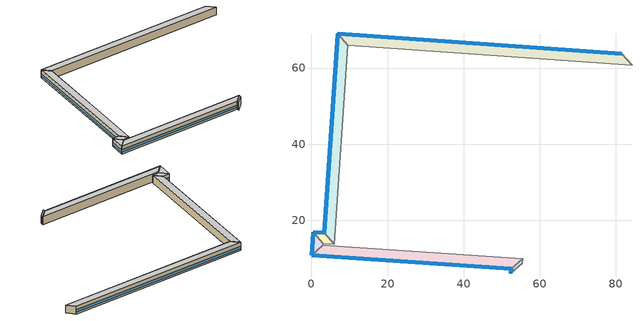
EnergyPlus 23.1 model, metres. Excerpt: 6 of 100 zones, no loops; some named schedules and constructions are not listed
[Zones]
Building Story 1 ThermalZone 19
 floor ground (Typical Insulated Carpeted 8in Slab Floor): 52.42,6.11 52.5,7.22 55.53,9.84 55.45,8.72 z0
 wall outside (Typical Insulated Steel Framed Exterior Wall R-20.41): 52.5,7.22 52.42,6.11 z0:3.6
 wall adiabatic (Typical Interior Wall): 52.42,6.11 55.45,8.72 55.53,9.84 52.5,7.22 z0:3.6
 window (U 0.48 SHGC 0.40 Dbl Ref-D Clr 6mm/13mm): 52.5,7.19 52.42,6.13 z0.76:1.89
 ceiling adiabatic (Typical Interior Ceiling): 55.45,8.72 55.53,9.84 52.5,7.22 52.42,6.11 z3.6
Building Story 1 ThermalZone 20
 floor ground (Typical Insulated Carpeted 8in Slab Floor): 52.5,7.22 0,10.77 3.02,13.4 55.53,9.84 z0
 wall outside (Typical Insulated Steel Framed Exterior Wall R-20.41): 0,10.77 52.5,7.22 z0:3.6
 wall adiabatic (Typical Interior Wall): 52.5,7.22 55.53,9.84 3.02,13.4 0,10.77 z0:3.6
 window (U 0.48 SHGC 0.40 Dbl Ref-D Clr 6mm/13mm): 0.03,10.77 52.48,7.22 z0.76:1.84
 ceiling adiabatic (Typical Interior Ceiling): 55.53,9.84 3.02,13.4 0,10.77 52.5,7.22 z3.6
Building Story 1 ThermalZone 21
 floor ground (Typical Insulated Carpeted 8in Slab Floor): 0,10.77 0.42,16.77 3.09,13.79 3.02,13.4 z0
 wall outside (Typical Insulated Steel Framed Exterior Wall R-20.41): 0.42,16.77 0,10.77 z0:3.6
 wall adiabatic (Typical Interior Wall): 0,10.77 3.02,13.4 3.09,13.79 0.42,16.77 z0:3.6
 window (U 0.48 SHGC 0.40 Dbl Ref-D Clr 6mm/13mm): 0.42,16.74 0,10.8 z0.76:1.85
 ceiling adiabatic (Typical Interior Ceiling): 3.02,13.4 3.09,13.79 0.42,16.77 0,10.77 z3.6
Building Story 1 ThermalZone 22
 floor ground (Typical Insulated Carpeted 8in Slab Floor): 0.42,16.77 3.35,16.66 6.02,13.68 3.09,13.79 z0
 wall outside (Typical Insulated Steel Framed Exterior Wall R-20.41): 3.35,16.66 0.42,16.77 z0:3.6
 wall adiabatic (Typical Interior Wall): 0.42,16.77 3.09,13.79 6.02,13.68 3.35,16.66 z0:3.6
 window (U 0.48 SHGC 0.40 Dbl Ref-D Clr 6mm/13mm): 3.32,16.66 0.44,16.77 z0.76:1.86
 ceiling adiabatic (Typical Interior Ceiling): 3.09,13.79 6.02,13.68 3.35,16.66 0.42,16.77 z3.6
Building Story 1 ThermalZone 23
 floor ground (Typical Insulated Carpeted 8in Slab Floor): 3.35,16.66 6.95,68.97 9.58,65.95 6.02,13.68 z0
 wall outside (Typical Insulated Steel Framed Exterior Wall R-20.41): 6.95,68.97 3.35,16.66 z0:3.6
 wall adiabatic (Typical Interior Wall): 3.35,16.66 6.02,13.68 9.58,65.95 6.95,68.97 z0:3.6
 window (U 0.48 SHGC 0.40 Dbl Ref-D Clr 6mm/13mm): 6.95,68.94 3.35,16.68 z0.76:1.84
 ceiling adiabatic (Typical Interior Ceiling): 6.02,13.68 9.58,65.95 6.95,68.97 3.35,16.66 z3.6
Building Story 1 ThermalZone 24
 floor ground (Typical Insulated Carpeted 8in Slab Floor): 6.95,68.97 81.64,63.75 84.28,60.74 9.58,65.95 z0
 wall outside (Typical Insulated Steel Framed Exterior Wall R-20.41): 81.64,63.75 6.95,68.97 z0:3.6
 wall adiabatic (Typical Interior Wall): 6.95,68.97 9.58,65.95 84.28,60.74 81.64,63.75 z0:3.6
 window (U 0.48 SHGC 0.40 Dbl Ref-D Clr 6mm/13mm): 81.62,63.75 6.98,68.97 z0.76:1.84
 ceiling adiabatic (Typical Interior Ceiling): 9.58,65.95 84.28,60.74 81.64,63.75 6.95,68.97 z3.6
[SpaceList]
Story Ground Blended Space Type: Building Story 1 Space 21, Building Story 1 Space 16, Building Story 1 Space 14, Building Story 1 Space 9, Building Story 1 Space 1, Building Story 1 Space, Building Story 1 Space 2, Building Story 1 Space 6, Building Story 1 Space 3, Building Story 1 Space 4, Building Story 1 Space 5, Building Story 1 Space 11, Building Story 1 Space 7, Building Story 1 Space 8, Building Story 1 Space 10, Building Story 1 Space 12, Building Story 1 Space 13, Building Story 1 Space 15, Building Story 1 Space 17, Building Story 1 Space 18, Building Story 1 Space 19, Building Story 1 Space 20, Building Story 1 Space 22, Building Story 1 Space 23, Building Story 1 Space 24
[InternalMass]
Name | Construction | Zone or ZoneList | Space or SpaceList | Surface Area {m2}
Building Story 1 Space 1 SecondarySchool Restroom B  - Story Ground Mass | InteriorFurnishings 1 | Building Story 1 ThermalZone 1 | Building Story 1 Space 1 | 1.08013
Building Story 1 Space SecondarySchool Restroom B  - Story Ground Mass | InteriorFurnishings 1 | Building Story 1 ThermalZone | Building Story 1 Space | 695.772
Building Story 1 Space 2 SecondarySchool Restroom B  - Story Ground Mass | InteriorFurnishings 1 | Building Story 1 ThermalZone 2 | Building Story 1 Space 2 | 5.56796
Building Story 1 Space 6 SecondarySchool Restroom B  - Story Ground Mass | InteriorFurnishings 1 | Building Story 1 ThermalZone 6 | Building Story 1 Space 6 | 7.39198
Building Story 1 Space 3 SecondarySchool Restroom B  - Story Ground Mass | InteriorFurnishings 1 | Building Story 1 ThermalZone 3 | Building Story 1 Space 3 | 0.572867
Building Story 1 Space 4 SecondarySchool Restroom B  - Story Ground Mass | InteriorFurnishings 1 | Building Story 1 ThermalZone 4 | Building Story 1 Space 4 | 4.34623
Building Story 1 Space 5 SecondarySchool Restroom B  - Story Ground Mass | InteriorFurnishings 1 | Building Story 1 ThermalZone 5 | Building Story 1 Space 5 | 1.02911
Building Story 1 Space 11 SecondarySchool Restroom B  - Story Ground Mass | InteriorFurnishings 1 | Building Story 1 ThermalZone 11 | Building Story 1 Space 11 | 3.47932
Building Story 1 Space 7 SecondarySchool Restroom B  - Story Ground Mass | InteriorFurnishings 1 | Building Story 1 ThermalZone 7 | Building Story 1 Space 7 | 7.22953
Building Story 1 Space 8 SecondarySchool Restroom B  - Story Ground Mass | InteriorFurnishings 1 | Building Story 1 ThermalZone 8 | Building Story 1 Space 8 | 2.30885
Building Story 1 Space 10 SecondarySchool Restroom B  - Story Ground Mass | InteriorFurnishings 1 | Building Story 1 ThermalZone 10 | Building Story 1 Space 10 | 2.40757
Building Story 1 Space 12 SecondarySchool Restroom B  - Story Ground Mass | InteriorFurnishings 1 | Building Story 1 ThermalZone 12 | Building Story 1 Space 12 | 7.55179
Building Story 1 Space 13 SecondarySchool Restroom B  - Story Ground Mass | InteriorFurnishings 1 | Building Story 1 ThermalZone 13 | Building Story 1 Space 13 | 0.627083
Building Story 1 Space 15 SecondarySchool Restroom B  - Story Ground Mass | InteriorFurnishings 1 | Building Story 1 ThermalZone 15 | Building Story 1 Space 15 | 5.97313
Building Story 1 Space 17 SecondarySchool Restroom B  - Story Ground Mass | InteriorFurnishings 1 | Building Story 1 ThermalZone 17 | Building Story 1 Space 17 | 5.59568
Building Story 1 Space 18 SecondarySchool Restroom B  - Story Ground Mass | InteriorFurnishings 1 | Building Story 1 ThermalZone 18 | Building Story 1 Space 18 | 1.57443
Building Story 1 Space 19 SecondarySchool Restroom B  - Story Ground Mass | InteriorFurnishings 1 | Building Story 1 ThermalZone 19 | Building Story 1 Space 19 | 0.287259
Building Story 1 Space 20 SecondarySchool Restroom B  - Story Ground Mass | InteriorFurnishings 1 | Building Story 1 ThermalZone 20 | Building Story 1 Space 20 | 13.4573
Building Story 1 Space 22 SecondarySchool Restroom B  - Story Ground Mass | InteriorFurnishings 1 | Building Story 1 ThermalZone 22 | Building Story 1 Space 22 | 0.763796
Building Story 1 Space 23 SecondarySchool Restroom B  - Story Ground Mass | InteriorFurnishings 1 | Building Story 1 ThermalZone 23 | Building Story 1 Space 23 | 13.5272
Building Story 1 Space 24 SecondarySchool Restroom B  - Story Ground Mass | InteriorFurnishings 1 | Building Story 1 ThermalZone 24 | Building Story 1 Space 24 | 19.1406
Building Story 1 Space 21 SecondarySchool Restroom C  - Story Ground Mass | InteriorFurnishings 1 | Building Story 1 ThermalZone 21 | Building Story 1 Space 21 | 0.0552314
Building Story 1 Space 16 SecondarySchool Restroom C  - Story Ground Mass | InteriorFurnishings 1 | Building Story 1 ThermalZone 16 | Building Story 1 Space 16 | 0.114368
Building Story 1 Space 14 SecondarySchool Restroom C  - Story Ground Mass | InteriorFurnishings 1 | Building Story 1 ThermalZone 14 | Building Story 1 Space 14 | 0.854264
Building Story 1 Space 9 SecondarySchool Restroom C  - Story Ground Mass | InteriorFurnishings 1 | Building Story 1 ThermalZone 9 | Building Story 1 Space 9 | 0.283317
Building Story 1 Space 1 SecondarySchool Restroom C  - Story Ground Mass | InteriorFurnishings 1 | Building Story 1 ThermalZone 1 | Building Story 1 Space 1 | 0.0721033
Building Story 1 Space SecondarySchool Restroom C  - Story Ground Mass | InteriorFurnishings 1 | Building Story 1 ThermalZone | Building Story 1 Space | 46.4458
Building Story 1 Space 2 SecondarySchool Restroom C  - Story Ground Mass | InteriorFurnishings 1 | Building Story 1 ThermalZone 2 | Building Story 1 Space 2 | 0.371686
Building Story 1 Space 6 SecondarySchool Restroom C  - Story Ground Mass | InteriorFurnishings 1 | Building Story 1 ThermalZone 6 | Building Story 1 Space 6 | 0.493447
Building Story 1 Space 3 SecondarySchool Restroom C  - Story Ground Mass | InteriorFurnishings 1 | Building Story 1 ThermalZone 3 | Building Story 1 Space 3 | 0.0382414
Building Story 1 Space 4 SecondarySchool Restroom C  - Story Ground Mass | InteriorFurnishings 1 | Building Story 1 ThermalZone 4 | Building Story 1 Space 4 | 0.29013
Building Story 1 Space 5 SecondarySchool Restroom C  - Story Ground Mass | InteriorFurnishings 1 | Building Story 1 ThermalZone 5 | Building Story 1 Space 5 | 0.0686977
Building Story 1 Space 11 SecondarySchool Restroom C  - Story Ground Mass | InteriorFurnishings 1 | Building Story 1 ThermalZone 11 | Building Story 1 Space 11 | 0.23226
Building Story 1 Space 7 SecondarySchool Restroom C  - Story Ground Mass | InteriorFurnishings 1 | Building Story 1 ThermalZone 7 | Building Story 1 Space 7 | 0.482602
Building Story 1 Space 8 SecondarySchool Restroom C  - Story Ground Mass | InteriorFurnishings 1 | Building Story 1 ThermalZone 8 | Building Story 1 Space 8 | 0.154126
Building Story 1 Space 10 SecondarySchool Restroom C  - Story Ground Mass | InteriorFurnishings 1 | Building Story 1 ThermalZone 10 | Building Story 1 Space 10 | 0.160716
Building Story 1 Space 12 SecondarySchool Restroom C  - Story Ground Mass | InteriorFurnishings 1 | Building Story 1 ThermalZone 12 | Building Story 1 Space 12 | 0.504115
Building Story 1 Space 13 SecondarySchool Restroom C  - Story Ground Mass | InteriorFurnishings 1 | Building Story 1 ThermalZone 13 | Building Story 1 Space 13 | 0.0418605
Building Story 1 Space 15 SecondarySchool Restroom C  - Story Ground Mass | InteriorFurnishings 1 | Building Story 1 ThermalZone 15 | Building Story 1 Space 15 | 0.398733
Building Story 1 Space 17 SecondarySchool Restroom C  - Story Ground Mass | InteriorFurnishings 1 | Building Story 1 ThermalZone 17 | Building Story 1 Space 17 | 0.373536
Building Story 1 Space 18 SecondarySchool Restroom C  - Story Ground Mass | InteriorFurnishings 1 | Building Story 1 ThermalZone 18 | Building Story 1 Space 18 | 0.1051
Building Story 1 Space 19 SecondarySchool Restroom C  - Story Ground Mass | InteriorFurnishings 1 | Building Story 1 ThermalZone 19 | Building Story 1 Space 19 | 0.0191758
Building Story 1 Space 20 SecondarySchool Restroom C  - Story Ground Mass | InteriorFurnishings 1 | Building Story 1 ThermalZone 20 | Building Story 1 Space 20 | 0.898332
Building Story 1 Space 22 SecondarySchool Restroom C  - Story Ground Mass | InteriorFurnishings 1 | Building Story 1 ThermalZone 22 | Building Story 1 Space 22 | 0.0509867
Building Story 1 Space 23 SecondarySchool Restroom C  - Story Ground Mass | InteriorFurnishings 1 | Building Story 1 ThermalZone 23 | Building Story 1 Space 23 | 0.903
Building Story 1 Space 24 SecondarySchool Restroom C  - Story Ground Mass | InteriorFurnishings 1 | Building Story 1 ThermalZone 24 | Building Story 1 Space 24 | 1.27772
Building Story 1 Space Mass | InteriorFurnishings 2 | Building Story 1 ThermalZone | Building Story 1 Space | 15355.6
Building Story 1 Space 1 Mass | InteriorFurnishings 2 | Building Story 1 ThermalZone 1 | Building Story 1 Space 1 | 23.8383
Building Story 1 Space 10 Mass | InteriorFurnishings 2 | Building Story 1 ThermalZone 10 | Building Story 1 Space 10 | 53.1348
Building Story 1 Space 11 Mass | InteriorFurnishings 2 | Building Story 1 ThermalZone 11 | Building Story 1 Space 11 | 76.7882
Building Story 1 Space 12 Mass | InteriorFurnishings 2 | Building Story 1 ThermalZone 12 | Building Story 1 Space 12 | 166.667
Building Story 1 Space 13 Mass | InteriorFurnishings 2 | Building Story 1 ThermalZone 13 | Building Story 1 Space 13 | 13.8396
Building Story 1 Space 14 Mass | InteriorFurnishings 2 | Building Story 1 ThermalZone 14 | Building Story 1 Space 14 | 282.431
Building Story 1 Space 15 Mass | InteriorFurnishings 2 | Building Story 1 ThermalZone 15 | Building Story 1 Space 15 | 131.826
Building Story 1 Space 16 Mass | InteriorFurnishings 2 | Building Story 1 ThermalZone 16 | Building Story 1 Space 16 | 37.8117
Building Story 1 Space 17 Mass | InteriorFurnishings 2 | Building Story 1 ThermalZone 17 | Building Story 1 Space 17 | 123.496
Building Story 1 Space 18 Mass | InteriorFurnishings 2 | Building Story 1 ThermalZone 18 | Building Story 1 Space 18 | 34.7474
Building Story 1 Space 19 Mass | InteriorFurnishings 2 | Building Story 1 ThermalZone 19 | Building Story 1 Space 19 | 6.33977
Building Story 1 Space 2 Mass | InteriorFurnishings 2 | Building Story 1 ThermalZone 2 | Building Story 1 Space 2 | 122.884
Building Story 1 Space 20 Mass | InteriorFurnishings 2 | Building Story 1 ThermalZone 20 | Building Story 1 Space 20 | 297.001
Building Story 1 Space 21 Mass | InteriorFurnishings 2 | Building Story 1 ThermalZone 21 | Building Story 1 Space 21 | 18.2602
Building Story 1 Space 22 Mass | InteriorFurnishings 2 | Building Story 1 ThermalZone 22 | Building Story 1 Space 22 | 16.8569
Building Story 1 Space 23 Mass | InteriorFurnishings 2 | Building Story 1 ThermalZone 23 | Building Story 1 Space 23 | 298.544
Building Story 1 Space 24 Mass | InteriorFurnishings 2 | Building Story 1 ThermalZone 24 | Building Story 1 Space 24 | 422.431
Building Story 1 Space 3 Mass | InteriorFurnishings 2 | Building Story 1 ThermalZone 3 | Building Story 1 Space 3 | 12.6431
Building Story 1 Space 4 Mass | InteriorFurnishings 2 | Building Story 1 ThermalZone 4 | Building Story 1 Space 4 | 95.9208
Building Story 1 Space 5 Mass | InteriorFurnishings 2 | Building Story 1 ThermalZone 5 | Building Story 1 Space 5 | 22.7124
Building Story 1 Space 6 Mass | InteriorFurnishings 2 | Building Story 1 ThermalZone 6 | Building Story 1 Space 6 | 163.14
Building Story 1 Space 7 Mass | InteriorFurnishings 2 | Building Story 1 ThermalZone 7 | Building Story 1 Space 7 | 159.555
Building Story 1 Space 8 Mass | InteriorFurnishings 2 | Building Story 1 ThermalZone 8 | Building Story 1 Space 8 | 50.9559
Building Story 1 Space 9 Mass | InteriorFurnishings 2 | Building Story 1 ThermalZone 9 | Building Story 1 Space 9 | 93.6682
[Lights] Zone or ZoneList or Space or SpaceList=Story Ground Blended Space Type; Design Level Calculation Method=Watts/Area; Return Air Fraction=0; Fraction Visible=0.2; Fraction Replaceable=1
Name | Schedule | Watts per Zone Floor Area {W/m2} | Fraction Radiant
Office OfficeLarge Data Center Lights 1 | OfficeLarge BLDG_LIGHT_SCH_2013 | 0.132749 | 0.7
Office OfficeLarge Main Data Center Lights 1 | OfficeLarge BLDG_LIGHT_SCH_2013 | 0.238666 | 0.7
SecondarySchool Auditorium Lights 1 | SchoolSecondary BLDG_LIGHT_SCH_2013 | 0.820262 | 0.37
SecondarySchool Cafeteria Lights 1 | SchoolSecondary BLDG_LIGHT_SCH_2013 | 0.535655 | 0.37
SecondarySchool ComputerRoom Lights 1 | SchoolSecondary BLDG_LIGHT_CLASSROOM_SCH_2013 | 1.56003 | 0.37
SecondarySchool Gym Lights 1 | SchoolSecondary BLDG_LIGHT_GYM_SCH_2013 | 1.52954 | 0.37
SecondarySchool Kitchen Lights 1 | SchoolSecondary BLDG_LIGHT_SCH_2013 | 0.343842 | 0.37
SecondarySchool Library Lights 1 | SchoolSecondary BLDG_LIGHT_LIBRARY_SCH_2013 | 1.31882 | 0.37
SecondarySchool Lobby Lights 1 | SchoolSecondary BLDG_LIGHT_LOBBYFLR1_SCH_2013 | 0.497551 | 0.37
SecondarySchool Mechanical Lights 1 | SchoolSecondary BLDG_LIGHT_MECHANICAL_SCH_2013 | 0.378666 | 0.37
SecondarySchool Office Lights 1 | SchoolSecondary BLDG_LIGHT_OFFICE_SCH_2013 | 1.55706 | 0.37
SecondarySchool Restroom Lights 1 | SchoolSecondary BLDG_LIGHT_BATH_SCH_2013 | 0.541778 | 0.37
[People] Zone or ZoneList or Space or SpaceList=Story Ground Blended Space Type; Number of People Calculation Method=People/Area; Fraction Radiant=0.3; Activity Level Schedule=SchoolSecondary ACTIVITY_SCH; Enable ASHRAE 55 Comfort Warnings=Yes; Mean Radiant Temperature Calculation Type=ZoneAveraged; Work Efficiency Schedule=Work Efficiency Schedule; Clothing Insulation Schedule=Clothing Schedule; Air Velocity Schedule=Air Velocity Schedule; Thermal Comfort Model 1 Type=Fanger
Name | Number of People Schedule | People per Floor Area {person/m2}
SecondarySchool Auditorium People 1 | SchoolSecondary BLDG_OCC_SCH_Auditorium | 0.1953
SecondarySchool Cafeteria People 1 | SchoolSecondary BLDG_OCC_SCH_Cafeteria | 0.0824085
SecondarySchool ComputerRoom People 1 | SchoolSecondary BLDG_OCC_SCH_Extend | 0.044033
SecondarySchool Gym People 1 | SchoolSecondary BLDG_OCC_SCH_Gym | 0.063731
SecondarySchool Kitchen People 1 | SchoolSecondary BLDG_OCC_SCH | 0.00432787
SecondarySchool Library People 1 | SchoolSecondary BLDG_OCC_SCH | 0.0110825
SecondarySchool Office People 1 | SchoolSecondary BLDG_OCC_SCH_Offices | 0.00701376
[ElectricEquipment] Zone or ZoneList or Space or SpaceList=Story Ground Blended Space Type; Design Level Calculation Method=Watts/Area
Name | Schedule | Watts per Zone Floor Area {W/m2} | Fraction Radiant | Fraction Latent | Fraction Lost
7 Elevator Fans | Elevator Schedule 3 | 0.0239702 | 0.5
7 Elevator Lift Motors | Elevator Schedule 1 | 12.4312 | 0 | 0 | 1
7 Elevator Lights | Elevator Schedule 2 | 0.0250472 | 0.5
Office OfficeLarge Data Center Elec Equip 1 | DataCenter_EQUIP_SCH | 3.23778 | 0.5 | 0 | 0
Office OfficeLarge Main Data Center Elec Equip 1 | DataCenter_EQUIP_SCH | 13.0975 | 0.5 | 0 | 0
SecondarySchool Auditorium Elec Equip 1 | SchoolSecondary BLDG_EQUIP_SCH_2013 | 0.598921 | 0.5 | 0 | 0
SecondarySchool Cafeteria Elec Equip 1 | SchoolSecondary KITCHEN_ELEC_EQUIP_SCH | 5.89221 | 0.5 | 0 | 0
SecondarySchool ComputerRoom Elec Equip 1 | SchoolSecondary BLDG_EQUIP_SCH_2013 | 2.33752 | 0.5 | 0 | 0
SecondarySchool Gym Elec Equip 1 | SchoolSecondary BLDG_EQUIP_SCH_2013 | 0.977208 | 0.5 | 0 | 0
SecondarySchool Kitchen Elec Equip 1 | SchoolSecondary KITCHEN_ELEC_EQUIP_SCH | 5.86805 | 0.3 | 0.25 | 0.2
SecondarySchool Library Elec Equip 1 | SchoolSecondary BLDG_EQUIP_SCH_2013 | 1.03067 | 0.5 | 0 | 0
SecondarySchool Lobby Elec Equip 1; SecondarySchool Restroom Elec Equip 1 | SchoolSecondary BLDG_EQUIP_SCH_2013 | 0.204549 | 0.5 | 0 | 0
SecondarySchool Mechanical Elec Equip 1 | SchoolSecondary BLDG_EQUIP_SCH_2013 | 0.333587 | 0.5 | 0 | 0
SecondarySchool Office Elec Equip 1 | SchoolSecondary BLDG_EQUIP_SCH_2013 | 1.40275 | 0.5 | 0 | 0
[GasEquipment]
SecondarySchool Kitchen Gas Equip 1: Zone or ZoneList or Space or SpaceList=Story Ground Blended Space Type; Schedule=SchoolSecondary KITCHEN_GAS_EQUIP_SCH; Design Level Calculation Method=Watts/Area; Power per Zone Floor Area {W/m2}=44.3139; Fraction Latent=0.1; Fraction Radiant=0.2; Fraction Lost=0.7
[ZoneInfiltration:DesignFlowRate] Zone or ZoneList or Space or SpaceList=Story Ground Blended Space Type; Schedule=Always On Discrete; Design Flow Rate Calculation Method=Flow/ExteriorArea; Constant Term Coefficient=0; Temperature Term Coefficient=0; Velocity Term Coefficient=0.224; Velocity Squared Term Coefficient=0
Name | Flow Rate per Exterior Surface Area {m3/s-m2}
SecondarySchool Auditorium A  - Story Ground Infiltration; SecondarySchool Auditorium C  - Story Ground Infiltration | 2.06687e-05
SecondarySchool Cafeteria A  - Story Ground Infiltration; SecondarySchool Cafeteria C  - Story Ground Infiltration | 1.3082e-05
SecondarySchool ComputerRoom A  - Story Ground Infiltration; SecondarySchool ComputerRoom C  - Story Ground Infiltration | 1.99715e-05
SecondarySchool Gym A  - Story Ground Infiltration; SecondarySchool Gym C  - Story Ground Infiltration | 2.70147e-05
SecondarySchool Gym A end_a - Story Ground Infiltration; SecondarySchool Gym C end_a - Story Ground Infiltration; SecondarySchool Office A end_b - Story Ground Infiltration; SecondarySchool Office C end_b - Story Ground Infiltration | 1.34173e-05
SecondarySchool Gym B end_a - Story Ground Infiltration; SecondarySchool Office B end_b - Story Ground Infiltration | 0.000100497
SecondarySchool Kitchen A  - Story Ground Infiltration; SecondarySchool Kitchen C  - Story Ground Infiltration | 4.51102e-06
SecondarySchool Library A  - Story Ground Infiltration; SecondarySchool Library C  - Story Ground Infiltration | 1.7593e-05
SecondarySchool Lobby A  - Story Ground Infiltration; SecondarySchool Lobby C  - Story Ground Infiltration; SecondarySchool Restroom A  - Story Ground Infiltration; SecondarySchool Restroom C  - Story Ground Infiltration | 8.77599e-06
SecondarySchool Mechanical A  - Story Ground Infiltration; SecondarySchool Mechanical C  - Story Ground Infiltration | 1.43122e-05
SecondarySchool Office A  - Story Ground Infiltration; SecondarySchool Office C  - Story Ground Infiltration | 1.55594e-05
[Daylighting:Controls] Lighting Control Type=Stepped; Minimum Input Power Fraction for Continuous or ContinuousOff Dimming Control=0.3; Minimum Light Output Fraction for Continuous or ContinuousOff Dimming Control=0.2; Number of Stepped Control Steps=3; Probability Lighting will be Reset When Needed in Manual Stepped Control=1; Glare Calculation Azimuth Angle of View Direction Clockwise from Zone y-Axis {deg}=-0; Maximum Allowable Discomfort Glare Index=22; Illuminance Setpoint at Reference Point 1 {lux}=538
Name | Zone or Space | Glare Calculation Daylighting Reference Point | Daylighting Reference Point 1 | Fraction of Lights Controlled by Reference Point 1 | Daylighting Reference Point 2 | Fraction of Lights Controlled by Reference Point 2 | Illuminance Setpoint at Reference Point 2 {lux}
Building Story 1 ThermalZone 10 DaylightingControls | Building Story 1 ThermalZone 10 | Building Story 1 Space 10 Daylt Sensor 1 | Building Story 1 Space 10 Daylt Sensor 1 | 0.637
Building Story 1 ThermalZone 11 DaylightingControls | Building Story 1 ThermalZone 11 | Building Story 1 Space 11 Daylt Sensor 1 | Building Story 1 Space 11 Daylt Sensor 1 | 0.641 | Building Story 1 Space 11 Daylt Sensor 2 | 0.31 | 538
Building Story 1 ThermalZone 12 DaylightingControls | Building Story 1 ThermalZone 12 | Building Story 1 Space 12 Daylt Sensor 1 | Building Story 1 Space 12 Daylt Sensor 1 | 0.646 | Building Story 1 Space 12 Daylt Sensor 2 | 0.331 | 538
Building Story 1 ThermalZone 14 DaylightingControls | Building Story 1 ThermalZone 14 | Building Story 1 Space 14 Daylt Sensor 1 | Building Story 1 Space 14 Daylt Sensor 1 | 0.665 | Building Story 1 Space 14 Daylt Sensor 2 | 0.334 | 538
Building Story 1 ThermalZone 15 DaylightingControls | Building Story 1 ThermalZone 15 | Building Story 1 Space 15 Daylt Sensor 1 | Building Story 1 Space 15 Daylt Sensor 1 | 0.647 | Building Story 1 Space 15 Daylt Sensor 2 | 0.324 | 538
Building Story 1 ThermalZone 17 DaylightingControls | Building Story 1 ThermalZone 17 | Building Story 1 Space 17 Daylt Sensor 1 | Building Story 1 Space 17 Daylt Sensor 1 | 0.644 | Building Story 1 Space 17 Daylt Sensor 2 | 0.326 | 538
Building Story 1 ThermalZone 2 DaylightingControls | Building Story 1 ThermalZone 2 | Building Story 1 Space 2 Daylt Sensor 1 | Building Story 1 Space 2 Daylt Sensor 1 | 0.645 | Building Story 1 Space 2 Daylt Sensor 2 | 0.325 | 538
Building Story 1 ThermalZone 20 DaylightingControls | Building Story 1 ThermalZone 20 | Building Story 1 Space 20 Daylt Sensor 1 | Building Story 1 Space 20 Daylt Sensor 1 | 0.65 | Building Story 1 Space 20 Daylt Sensor 2 | 0.337 | 538
Building Story 1 ThermalZone 23 DaylightingControls | Building Story 1 ThermalZone 23 | Building Story 1 Space 23 Daylt Sensor 1 | Building Story 1 Space 23 Daylt Sensor 1 | 0.644 | Building Story 1 Space 23 Daylt Sensor 2 | 0.343 | 538
Building Story 1 ThermalZone 24 DaylightingControls | Building Story 1 ThermalZone 24 | Building Story 1 Space 24 Daylt Sensor 1 | Building Story 1 Space 24 Daylt Sensor 1 | 0.651 | Building Story 1 Space 24 Daylt Sensor 2 | 0.34 | 538
Building Story 1 ThermalZone 4 DaylightingControls | Building Story 1 ThermalZone 4 | Building Story 1 Space 4 Daylt Sensor 1 | Building Story 1 Space 4 Daylt Sensor 1 | 0.688 | Building Story 1 Space 4 Daylt Sensor 2 | 0.311 | 538
Building Story 1 ThermalZone 6 DaylightingControls | Building Story 1 ThermalZone 6 | Building Story 1 Space 6 Daylt Sensor 1 | Building Story 1 Space 6 Daylt Sensor 1 | 0.645 | Building Story 1 Space 6 Daylt Sensor 2 | 0.332 | 538
Building Story 1 ThermalZone 7 DaylightingControls | Building Story 1 ThermalZone 7 | Building Story 1 Space 7 Daylt Sensor 1 | Building Story 1 Space 7 Daylt Sensor 1 | 0.645 | Building Story 1 Space 7 Daylt Sensor 2 | 0.331 | 538
Building Story 1 ThermalZone 8 DaylightingControls | Building Story 1 ThermalZone 8 | Building Story 1 Space 8 Daylt Sensor 1 | Building Story 1 Space 8 Daylt Sensor 1 | 0.634
Building Story 1 ThermalZone 9 DaylightingControls | Building Story 1 ThermalZone 9 | Building Story 1 Space 9 Daylt Sensor 1 | Building Story 1 Space 9 Daylt Sensor 1 | 0.69 | Building Story 1 Space 9 Daylt Sensor 2 | 0.309 | 538
[Schedule:Day:Interval]
SchoolSecondary BLDG_LIGHT_SCH_2013 Wknd Day; SchoolSecondary BLDG_LIGHT_SCH_2013 Wknd Day 1; SchoolSecondary BLDG_LIGHT_SCH_2013 Default; SchoolSecondary BLDG_LIGHT_GYM_SCH_2013 Wknd Day; SchoolSecondary BLDG_LIGHT_GYM_SCH_2013 Wknd Day 1; SchoolSecondary BLDG_LIGHT_GYM_SCH_2013 Default; SchoolSecondary BLDG_LIGHT_LIBRARY_SCH_2013 Wknd Day; SchoolSecondary BLDG_LIGHT_LIBRARY_SCH_2013 Wknd Day 1; SchoolSecondary BLDG_LIGHT_LIBRARY_SCH_2013 Default; SchoolSecondary BLDG_LIGHT_LOBBYFLR1_SCH_2013 Wknd Day; SchoolSecondary BLDG_LIGHT_LOBBYFLR1_SCH_2013 Wknd Day 1; SchoolSecondary BLDG_LIGHT_LOBBYFLR1_SCH_2013 Default; SchoolSecondary BLDG_LIGHT_MECHANICAL_SCH_2013 Wknd Day; SchoolSecondary BLDG_LIGHT_MECHANICAL_SCH_2013 Wknd Day 1; SchoolSecondary BLDG_LIGHT_MECHANICAL_SCH_2013 Default; SchoolSecondary BLDG_LIGHT_OFFICE_SCH_2013 Wknd Day; SchoolSecondary BLDG_LIGHT_OFFICE_SCH_2013 Wknd Day 1; SchoolSecondary BLDG_LIGHT_OFFICE_SCH_2013 Default; SchoolSecondary BLDG_LIGHT_BATH_SCH_2013 Wknd Day; SchoolSecondary BLDG_LIGHT_BATH_SCH_2013 Wknd Day 1; SchoolSecondary BLDG_LIGHT_BATH_SCH_2013 Default: No, 24:00, 0.1773
SchoolSecondary BLDG_LIGHT_SCH_2013 Wkdy Day; SchoolSecondary BLDG_LIGHT_SCH_2013 Wkdy Day 2; SchoolSecondary BLDG_LIGHT_MECHANICAL_SCH_2013 Wkdy Day; SchoolSecondary BLDG_LIGHT_MECHANICAL_SCH_2013 Wkdy Day 2: No, 07:00, 0.1773, 21:00, 0.9, 24:00, 0.1773
SchoolSecondary BLDG_LIGHT_SCH_2013 Wkdy Day 1; SchoolSecondary BLDG_LIGHT_MECHANICAL_SCH_2013 Wkdy Day 1: No, 08:00, 0.1773, 20:00, 0.5, 24:00, 0.1773
SchoolSecondary BLDG_LIGHT_SCH_2013 Summer Design Day; SchoolSecondary BLDG_LIGHT_GYM_SCH_2013 Summer Design Day; SchoolSecondary BLDG_LIGHT_LIBRARY_SCH_2013 Summer Design Day; SchoolSecondary BLDG_LIGHT_LOBBYFLR1_SCH_2013 Summer Design Day; SchoolSecondary BLDG_LIGHT_MECHANICAL_SCH_2013 Summer Design Day; SchoolSecondary BLDG_LIGHT_OFFICE_SCH_2013 Summer Design Day; SchoolSecondary BLDG_LIGHT_BATH_SCH_2013 Summer Design Day; 75 space(s) Occ Sch Summer Design Day 3; 75 space(s) Occ Sch Winter Design Day 3; 75 space(s) Occ Sch Summer Design Day 1; 75 space(s) Occ Sch Winter Design Day 1; 75 space(s) Occ Sch Summer Design Day 2; 75 space(s) Occ Sch Winter Design Day 2; DataCenter_EQUIP_SCH Wknd|Wkdy|Hol Day 3; DataCenter_EQUIP_SCH Wknd|Wkdy|Hol Day 7; DataCenter_EQUIP_SCH Wknd|Wkdy|Hol Day 11; DataCenter_EQUIP_SCH Summer Design Day: No, 24:00, 1
SchoolSecondary BLDG_LIGHT_SCH_2013 Winter Design Day; SchoolSecondary BLDG_LIGHT_GYM_SCH_2013 Winter Design Day; SchoolSecondary BLDG_LIGHT_LIBRARY_SCH_2013 Winter Design Day; SchoolSecondary BLDG_LIGHT_LOBBYFLR1_SCH_2013 Winter Design Day; SchoolSecondary BLDG_LIGHT_MECHANICAL_SCH_2013 Winter Design Day; SchoolSecondary BLDG_LIGHT_OFFICE_SCH_2013 Winter Design Day; SchoolSecondary BLDG_LIGHT_BATH_SCH_2013 Winter Design Day; SchoolSecondary BLDG_OCC_SCH_Auditorium Wknd Day; SchoolSecondary BLDG_OCC_SCH_Auditorium Wknd Day 1; SchoolSecondary BLDG_OCC_SCH_Auditorium Default; SchoolSecondary BLDG_OCC_SCH_Auditorium Winter Design Day; SchoolSecondary BLDG_OCC_SCH_Cafeteria Wknd Day; SchoolSecondary BLDG_OCC_SCH_Cafeteria Wknd Day 1; SchoolSecondary BLDG_OCC_SCH_Cafeteria Default; SchoolSecondary BLDG_OCC_SCH_Cafeteria Winter Design Day; SchoolSecondary BLDG_OCC_SCH_Extend Wknd Day; SchoolSecondary BLDG_OCC_SCH_Extend Wknd Day 1; SchoolSecondary BLDG_OCC_SCH_Extend Default; SchoolSecondary BLDG_OCC_SCH_Extend Winter Design Day; SchoolSecondary BLDG_OCC_SCH_Gym Wknd Day; SchoolSecondary BLDG_OCC_SCH_Gym Wknd Day 1; SchoolSecondary BLDG_OCC_SCH_Gym Default; SchoolSecondary BLDG_OCC_SCH_Gym Winter Design Day; SchoolSecondary BLDG_OCC_SCH_Offices Wknd Day; SchoolSecondary BLDG_OCC_SCH_Offices Wknd Day 1; SchoolSecondary BLDG_OCC_SCH_Offices Default; SchoolSecondary BLDG_OCC_SCH_Offices Winter Design Day; Schedule Day 3: No, 24:00, 0
SchoolSecondary BLDG_LIGHT_GYM_SCH_2013 Wkdy Day; SchoolSecondary BLDG_LIGHT_GYM_SCH_2013 Wkdy Day 2: No, 07:00, 0.1773, 08:00, 0.9, 21:00, 0.88182, 24:00, 0.1773
SchoolSecondary BLDG_LIGHT_GYM_SCH_2013 Wkdy Day 1: No, 08:00, 0.1773, 20:00, 0.4899, 21:00, 0.173719, 24:00, 0.1773
SchoolSecondary BLDG_LIGHT_LIBRARY_SCH_2013 Wkdy Day; SchoolSecondary BLDG_LIGHT_LIBRARY_SCH_2013 Wkdy Day 2: No, 07:00, 0.1773, 08:00, 0.9, 21:00, 0.8325, 24:00, 0.1773
SchoolSecondary BLDG_LIGHT_LIBRARY_SCH_2013 Wkdy Day 1: No, 08:00, 0.1773, 20:00, 0.4625, 21:00, 0.164002, 24:00, 0.1773
SchoolSecondary BLDG_LIGHT_LOBBYFLR1_SCH_2013 Wkdy Day; SchoolSecondary BLDG_LIGHT_LOBBYFLR1_SCH_2013 Wkdy Day 2: No, 07:00, 0.1773, 08:00, 0.9, 21:00, 0.855, 24:00, 0.1773
SchoolSecondary BLDG_LIGHT_LOBBYFLR1_SCH_2013 Wkdy Day 1: No, 08:00, 0.1773, 20:00, 0.475, 21:00, 0.168435, 24:00, 0.1773
SchoolSecondary BLDG_LIGHT_OFFICE_SCH_2013 Wkdy Day; SchoolSecondary BLDG_LIGHT_OFFICE_SCH_2013 Wkdy Day 2: No, 07:00, 0.1773, 08:00, 0.9, 21:00, 0.747958, 24:00, 0.1773
SchoolSecondary BLDG_LIGHT_OFFICE_SCH_2013 Wkdy Day 1: No, 08:00, 0.1773, 20:00, 0.415533, 21:00, 0.147348, 24:00, 0.1773
SchoolSecondary BLDG_LIGHT_BATH_SCH_2013 Wkdy Day; SchoolSecondary BLDG_LIGHT_BATH_SCH_2013 Wkdy Day 2: No, 07:00, 0.1773, 08:00, 0.9, 21:00, 0.594, 24:00, 0.1773
SchoolSecondary BLDG_LIGHT_BATH_SCH_2013 Wkdy Day 1: No, 08:00, 0.1773, 20:00, 0.33, 21:00, 0.117018, 24:00, 0.1773
SchoolSecondary BLDG_OCC_SCH_Auditorium Wkdy|SmrDsn Day; SchoolSecondary BLDG_OCC_SCH_Auditorium Wkdy|SmrDsn Day 2; SchoolSecondary BLDG_OCC_SCH_Auditorium Summer Design Day: No, 08:00, 0, 15:00, 0.25, 20:00, 0.95, 24:00, 0
SchoolSecondary BLDG_OCC_SCH_Auditorium Wkdy|SmrDsn Day 1: No, 08:00, 0, 17:00, 0.15, 19:00, 0.35, 24:00, 0
SchoolSecondary BLDG_OCC_SCH_Cafeteria Wkdy|SmrDsn Day; SchoolSecondary BLDG_OCC_SCH_Cafeteria Wkdy|SmrDsn Day 2; SchoolSecondary BLDG_OCC_SCH_Cafeteria Summer Design Day: No, 09:00, 0, 15:00, 0.95, 20:00, 0.35, 24:00, 0
SchoolSecondary BLDG_OCC_SCH_Cafeteria Wkdy|SmrDsn Day 1: No, 09:00, 0, 17:00, 0.15, 19:00, 0.35, 24:00, 0
SchoolSecondary BLDG_OCC_SCH_Extend Wkdy|SmrDsn Day; SchoolSecondary BLDG_OCC_SCH_Extend Wkdy|SmrDsn Day 2; SchoolSecondary BLDG_OCC_SCH_Extend Summer Design Day: No, 08:00, 0, 21:00, 0.95, 24:00, 0
SchoolSecondary BLDG_OCC_SCH_Extend Wkdy|SmrDsn Day 1: No, 08:00, 0, 21:00, 0.5, 24:00, 0
SchoolSecondary BLDG_OCC_SCH_Gym Wkdy|SmrDsn Day; SchoolSecondary BLDG_OCC_SCH_Gym Wkdy|SmrDsn Day 2; SchoolSecondary BLDG_OCC_SCH_Gym Summer Design Day: No, 08:00, 0, 16:00, 0.35, 21:00, 0.95, 24:00, 0
SchoolSecondary BLDG_OCC_SCH_Gym Wkdy|SmrDsn Day 1: No, 08:00, 0, 21:00, 0.35, 24:00, 0
SchoolSecondary BLDG_OCC_SCH_Offices Wkdy|SmrDsn Day; SchoolSecondary BLDG_OCC_SCH_Offices Wkdy|SmrDsn Day 2; SchoolSecondary BLDG_OCC_SCH_Offices Summer Design Day: No, 08:00, 0, 17:00, 0.95, 21:00, 0.15, 24:00, 0
SchoolSecondary BLDG_OCC_SCH_Offices Wkdy|SmrDsn Day 1: No, 08:00, 0, 17:00, 0.5, 21:00, 0.15, 24:00, 0
75 space(s) Occ Sch Sunday 3; 75 space(s) Occ Sch Sunday 2: No, 05:00, 0, 06:00, 1, 17:00, 0, 18:00, 1, 24:00, 0
75 space(s) Occ Sch Default 3; 75 space(s) Occ Sch Tuesday 19; 75 space(s) Occ Sch Wednesday 19; 75 space(s) Occ Sch Thursday 19; 75 space(s) Occ Sch Friday 19; 75 space(s) Occ Sch Friday 18; 75 space(s) Occ Sch Monday 16; 75 space(s) Occ Sch Tuesday 18; 75 space(s) Occ Sch Wednesday 18; 75 space(s) Occ Sch Thursday 18; 75 space(s) Occ Sch Friday 16; 75 space(s) Occ Sch Monday 14; 75 space(s) Occ Sch Tuesday 16; 75 space(s) Occ Sch Wednesday 16; 75 space(s) Occ Sch Thursday 16; 75 space(s) Occ Sch Monday 13; 75 space(s) Occ Sch Tuesday 15; 75 space(s) Occ Sch Wednesday 15; 75 space(s) Occ Sch Thursday 15; 75 space(s) Occ Sch Friday 15; 75 space(s) Occ Sch Default 2; 75 space(s) Occ Sch Tuesday 14; 75 space(s) Occ Sch Wednesday 14; 75 space(s) Occ Sch Thursday 14; 75 space(s) Occ Sch Friday 14; 75 space(s) Occ Sch Friday 13; 75 space(s) Occ Sch Monday 12; 75 space(s) Occ Sch Tuesday 13; 75 space(s) Occ Sch Wednesday 13; 75 space(s) Occ Sch Thursday 13; 75 space(s) Occ Sch Friday 11; 75 space(s) Occ Sch Monday 10; 75 space(s) Occ Sch Tuesday 11; 75 space(s) Occ Sch Wednesday 11; 75 space(s) Occ Sch Thursday 11; 75 space(s) Occ Sch Monday 9; 75 space(s) Occ Sch Tuesday 10; 75 space(s) Occ Sch Wednesday 10; 75 space(s) Occ Sch Thursday 10; 75 space(s) Occ Sch Friday 10: No, 05:00, 0, 07:00, 1, 08:00, 1, 09:00, 1, 11:00, 0, 13:00, 1, 14:00, 0, 15:00, 1, 16:00, 1, 17:00, 1, 18:00, 1, 19:00, 0, 20:00, 1, 21:00, 1, 22:00, 1, 24:00, 0
75 space(s) Occ Sch Saturday 3; 75 space(s) Occ Sch Saturday 2: No, 05:00, 0, 06:00, 1, 07:00, 0, 08:00, 1, 11:00, 0, 12:00, 1, 16:00, 0, 17:00, 1, 18:00, 0, 19:00, 1, 24:00, 0
75 space(s) Occ Sch Monday 15; 75 space(s) Occ Sch Tuesday 17; 75 space(s) Occ Sch Wednesday 17; 75 space(s) Occ Sch Thursday 17; 75 space(s) Occ Sch Friday 17; 75 space(s) Occ Sch Monday 11; 75 space(s) Occ Sch Tuesday 12; 75 space(s) Occ Sch Wednesday 12; 75 space(s) Occ Sch Thursday 12; 75 space(s) Occ Sch Friday 12: No, 05:00, 0, 07:00, 1, 08:00, 1, 09:00, 1, 11:00, 0, 13:00, 1, 16:00, 0, 17:00, 1, 18:00, 1, 19:00, 1, 20:00, 0, 21:00, 1, 22:00, 1, 24:00, 0
75 space(s) Occ Sch Sunday 1: No, 05:00, 0, 06:00, 0.0111197, 17:00, 0, 18:00, 0.0111197, 24:00, 0
75 space(s) Occ Sch Default 1; 75 space(s) Occ Sch Tuesday 9; 75 space(s) Occ Sch Wednesday 9; 75 space(s) Occ Sch Thursday 9; 75 space(s) Occ Sch Friday 9; 75 space(s) Occ Sch Monday 5; 75 space(s) Occ Sch Tuesday 5; 75 space(s) Occ Sch Wednesday 5; 75 space(s) Occ Sch Thursday 5; 75 space(s) Occ Sch Friday 5: No, 05:00, 0, 07:00, 0.0222394, 08:00, 1, 09:00, 0.209051, 11:00, 0, 13:00, 0.100077, 14:00, 0, 15:00, 0.233514, 16:00, 0.415877, 17:00, 0.162348, 18:00, 0.0444788, 19:00, 0, 20:00, 0.573777, 21:00, 0.555986, 22:00, 0.0111197, 24:00, 0
75 space(s) Occ Sch Saturday 1: No, 05:00, 0, 06:00, 0.0222394, 07:00, 0, 08:00, 0.0444788, 11:00, 0, 12:00, 0.0444788, 16:00, 0, 17:00, 0.0111197, 18:00, 0, 19:00, 0.0111197, 24:00, 0
75 space(s) Occ Sch Friday 8; 75 space(s) Occ Sch Monday 8; 75 space(s) Occ Sch Tuesday 8; 75 space(s) Occ Sch Wednesday 8; 75 space(s) Occ Sch Thursday 8; 75 space(s) Occ Sch Friday 6; 75 space(s) Occ Sch Monday 6; 75 space(s) Occ Sch Tuesday 6; 75 space(s) Occ Sch Wednesday 6; 75 space(s) Occ Sch Thursday 6: No, 05:00, 0, 07:00, 0.0222394, 08:00, 0.664959, 09:00, 0.211275, 11:00, 0, 13:00, 0.102301, 14:00, 0, 15:00, 0.233514, 16:00, 0.204603, 17:00, 0.162348, 18:00, 0.0444788, 19:00, 0, 20:00, 0.573777, 21:00, 0.555986, 22:00, 0.0111197, 24:00, 0
75 space(s) Occ Sch Monday 7; 75 space(s) Occ Sch Tuesday 7; 75 space(s) Occ Sch Wednesday 7; 75 space(s) Occ Sch Thursday 7; 75 space(s) Occ Sch Friday 7: No, 05:00, 0, 07:00, 0.0222394, 08:00, 0.551538, 09:00, 0.0333591, 11:00, 0, 13:00, 0.100077, 16:00, 0, 17:00, 0.00444788, 18:00, 0.0444788, 19:00, 0.260201, 20:00, 0, 21:00, 0.298008, 22:00, 0.0111197, 24:00, 0
DataCenter_EQUIP_SCH Wknd|Wkdy|Hol Day; DataCenter_EQUIP_SCH Wknd|Wkdy|Hol Day 4; DataCenter_EQUIP_SCH Wknd|Wkdy|Hol Day 8; DataCenter_EQUIP_SCH Winter Design Day 11: No, 24:00, 0.25
DataCenter_EQUIP_SCH Wknd|Wkdy|Hol Day 1; DataCenter_EQUIP_SCH Wknd|Wkdy|Hol Day 5; DataCenter_EQUIP_SCH Wknd|Wkdy|Hol Day 9: No, 24:00, 0.5
DataCenter_EQUIP_SCH Wknd|Wkdy|Hol Day 2; DataCenter_EQUIP_SCH Wknd|Wkdy|Hol Day 6; DataCenter_EQUIP_SCH Wknd|Wkdy|Hol Day 10: No, 24:00, 0.75
SchoolSecondary KITCHEN_ELEC_EQUIP_SCH Wknd Day; SchoolSecondary KITCHEN_ELEC_EQUIP_SCH Wknd Day 1; SchoolSecondary KITCHEN_ELEC_EQUIP_SCH Default; SchoolSecondary KITCHEN_ELEC_EQUIP_SCH Winter Design Day: No, 24:00, 0.1
SchoolSecondary KITCHEN_ELEC_EQUIP_SCH Wkdy Day; SchoolSecondary KITCHEN_ELEC_EQUIP_SCH Wkdy Day 1; SchoolSecondary KITCHEN_ELEC_EQUIP_SCH Wkdy Day 2; SchoolSecondary KITCHEN_ELEC_EQUIP_SCH Summer Design Day: No, 08:00, 0.1, 10:00, 0.15, 13:00, 0.25, 15:00, 0.15, 24:00, 0.1
SchoolSecondary KITCHEN_GAS_EQUIP_SCH Wknd Day; SchoolSecondary KITCHEN_GAS_EQUIP_SCH Wknd Day 1; SchoolSecondary KITCHEN_GAS_EQUIP_SCH Default; SchoolSecondary KITCHEN_GAS_EQUIP_SCH Winter Design Day: No, 24:00, 0.02
SchoolSecondary KITCHEN_GAS_EQUIP_SCH Wkdy|SmrDsn Day; SchoolSecondary KITCHEN_GAS_EQUIP_SCH Wkdy|SmrDsn Day 1; SchoolSecondary KITCHEN_GAS_EQUIP_SCH Wkdy|SmrDsn Day 2; SchoolSecondary KITCHEN_GAS_EQUIP_SCH Summer Design Day: No, 08:00, 0.02, 10:00, 0.15, 13:00, 0.2, 15:00, 0.1, 24:00, 0.02
[Schedule:Week:Daily]
SchoolSecondary BLDG_LIGHT_SCH_2013 Week Rule - Jan1-Jun24: SchoolSecondary BLDG_LIGHT_SCH_2013 Wknd Day, SchoolSecondary BLDG_LIGHT_SCH_2013 Wkdy Day, SchoolSecondary BLDG_LIGHT_SCH_2013 Wkdy Day, SchoolSecondary BLDG_LIGHT_SCH_2013 Wkdy Day, SchoolSecondary BLDG_LIGHT_SCH_2013 Wkdy Day, SchoolSecondary BLDG_LIGHT_SCH_2013 Wkdy Day, SchoolSecondary BLDG_LIGHT_SCH_2013 Wknd Day, SchoolSecondary BLDG_LIGHT_SCH_2013 Default, SchoolSecondary BLDG_LIGHT_SCH_2013 Summer Design Day, SchoolSecondary BLDG_LIGHT_SCH_2013 Winter Design Day, SchoolSecondary BLDG_LIGHT_SCH_2013 Default, SchoolSecondary BLDG_LIGHT_SCH_2013 Default
SchoolSecondary BLDG_LIGHT_SCH_2013 Week Rule - Jun25-Jul1: SchoolSecondary BLDG_LIGHT_SCH_2013 Wknd Day, SchoolSecondary BLDG_LIGHT_SCH_2013 Wkdy Day, SchoolSecondary BLDG_LIGHT_SCH_2013 Wkdy Day, SchoolSecondary BLDG_LIGHT_SCH_2013 Wkdy Day, SchoolSecondary BLDG_LIGHT_SCH_2013 Wkdy Day, SchoolSecondary BLDG_LIGHT_SCH_2013 Wkdy Day, SchoolSecondary BLDG_LIGHT_SCH_2013 Wknd Day 1, SchoolSecondary BLDG_LIGHT_SCH_2013 Default, SchoolSecondary BLDG_LIGHT_SCH_2013 Summer Design Day, SchoolSecondary BLDG_LIGHT_SCH_2013 Winter Design Day, SchoolSecondary BLDG_LIGHT_SCH_2013 Default, SchoolSecondary BLDG_LIGHT_SCH_2013 Default
SchoolSecondary BLDG_LIGHT_SCH_2013 Week Rule - Jul2-Aug26: SchoolSecondary BLDG_LIGHT_SCH_2013 Wknd Day 1, SchoolSecondary BLDG_LIGHT_SCH_2013 Wkdy Day 1, SchoolSecondary BLDG_LIGHT_SCH_2013 Wkdy Day 1, SchoolSecondary BLDG_LIGHT_SCH_2013 Wkdy Day 1, SchoolSecondary BLDG_LIGHT_SCH_2013 Wkdy Day 1, SchoolSecondary BLDG_LIGHT_SCH_2013 Wkdy Day 1, SchoolSecondary BLDG_LIGHT_SCH_2013 Wknd Day 1, SchoolSecondary BLDG_LIGHT_SCH_2013 Default, SchoolSecondary BLDG_LIGHT_SCH_2013 Summer Design Day, SchoolSecondary BLDG_LIGHT_SCH_2013 Winter Design Day, SchoolSecondary BLDG_LIGHT_SCH_2013 Default, SchoolSecondary BLDG_LIGHT_SCH_2013 Default
SchoolSecondary BLDG_LIGHT_SCH_2013 Week Rule - Aug27-Sep2: SchoolSecondary BLDG_LIGHT_SCH_2013 Wknd Day 1, SchoolSecondary BLDG_LIGHT_SCH_2013 Wkdy Day 1, SchoolSecondary BLDG_LIGHT_SCH_2013 Wkdy Day 1, SchoolSecondary BLDG_LIGHT_SCH_2013 Wkdy Day 1, SchoolSecondary BLDG_LIGHT_SCH_2013 Wkdy Day 1, SchoolSecondary BLDG_LIGHT_SCH_2013 Wkdy Day 2, SchoolSecondary BLDG_LIGHT_SCH_2013 Default, SchoolSecondary BLDG_LIGHT_SCH_2013 Default, SchoolSecondary BLDG_LIGHT_SCH_2013 Summer Design Day, SchoolSecondary BLDG_LIGHT_SCH_2013 Winter Design Day, SchoolSecondary BLDG_LIGHT_SCH_2013 Default, SchoolSecondary BLDG_LIGHT_SCH_2013 Default
SchoolSecondary BLDG_LIGHT_SCH_2013 Week Rule - Sep3-Dec31: SchoolSecondary BLDG_LIGHT_SCH_2013 Default, SchoolSecondary BLDG_LIGHT_SCH_2013 Wkdy Day 2, SchoolSecondary BLDG_LIGHT_SCH_2013 Wkdy Day 2, SchoolSecondary BLDG_LIGHT_SCH_2013 Wkdy Day 2, SchoolSecondary BLDG_LIGHT_SCH_2013 Wkdy Day 2, SchoolSecondary BLDG_LIGHT_SCH_2013 Wkdy Day 2, SchoolSecondary BLDG_LIGHT_SCH_2013 Default, SchoolSecondary BLDG_LIGHT_SCH_2013 Default, SchoolSecondary BLDG_LIGHT_SCH_2013 Summer Design Day, SchoolSecondary BLDG_LIGHT_SCH_2013 Winter Design Day, SchoolSecondary BLDG_LIGHT_SCH_2013 Default, SchoolSecondary BLDG_LIGHT_SCH_2013 Default
SchoolSecondary BLDG_LIGHT_LIBRARY_SCH_2013 Week Rule - Jan1-Jun24: SchoolSecondary BLDG_LIGHT_LIBRARY_SCH_2013 Wknd Day, SchoolSecondary BLDG_LIGHT_LIBRARY_SCH_2013 Wkdy Day, SchoolSecondary BLDG_LIGHT_LIBRARY_SCH_2013 Wkdy Day, SchoolSecondary BLDG_LIGHT_LIBRARY_SCH_2013 Wkdy Day, SchoolSecondary BLDG_LIGHT_LIBRARY_SCH_2013 Wkdy Day, SchoolSecondary BLDG_LIGHT_LIBRARY_SCH_2013 Wkdy Day, SchoolSecondary BLDG_LIGHT_LIBRARY_SCH_2013 Wknd Day, SchoolSecondary BLDG_LIGHT_LIBRARY_SCH_2013 Default, SchoolSecondary BLDG_LIGHT_LIBRARY_SCH_2013 Summer Design Day, SchoolSecondary BLDG_LIGHT_LIBRARY_SCH_2013 Winter Design Day, SchoolSecondary BLDG_LIGHT_LIBRARY_SCH_2013 Default, SchoolSecondary BLDG_LIGHT_LIBRARY_SCH_2013 Default
SchoolSecondary BLDG_LIGHT_LIBRARY_SCH_2013 Week Rule - Jun25-Jul1: SchoolSecondary BLDG_LIGHT_LIBRARY_SCH_2013 Wknd Day, SchoolSecondary BLDG_LIGHT_LIBRARY_SCH_2013 Wkdy Day, SchoolSecondary BLDG_LIGHT_LIBRARY_SCH_2013 Wkdy Day, SchoolSecondary BLDG_LIGHT_LIBRARY_SCH_2013 Wkdy Day, SchoolSecondary BLDG_LIGHT_LIBRARY_SCH_2013 Wkdy Day, SchoolSecondary BLDG_LIGHT_LIBRARY_SCH_2013 Wkdy Day, SchoolSecondary BLDG_LIGHT_LIBRARY_SCH_2013 Wknd Day 1, SchoolSecondary BLDG_LIGHT_LIBRARY_SCH_2013 Default, SchoolSecondary BLDG_LIGHT_LIBRARY_SCH_2013 Summer Design Day, SchoolSecondary BLDG_LIGHT_LIBRARY_SCH_2013 Winter Design Day, SchoolSecondary BLDG_LIGHT_LIBRARY_SCH_2013 Default, SchoolSecondary BLDG_LIGHT_LIBRARY_SCH_2013 Default
SchoolSecondary BLDG_LIGHT_LIBRARY_SCH_2013 Week Rule - Jul2-Aug26: SchoolSecondary BLDG_LIGHT_LIBRARY_SCH_2013 Wknd Day 1, SchoolSecondary BLDG_LIGHT_LIBRARY_SCH_2013 Wkdy Day 1, SchoolSecondary BLDG_LIGHT_LIBRARY_SCH_2013 Wkdy Day 1, SchoolSecondary BLDG_LIGHT_LIBRARY_SCH_2013 Wkdy Day 1, SchoolSecondary BLDG_LIGHT_LIBRARY_SCH_2013 Wkdy Day 1, SchoolSecondary BLDG_LIGHT_LIBRARY_SCH_2013 Wkdy Day 1, SchoolSecondary BLDG_LIGHT_LIBRARY_SCH_2013 Wknd Day 1, SchoolSecondary BLDG_LIGHT_LIBRARY_SCH_2013 Default, SchoolSecondary BLDG_LIGHT_LIBRARY_SCH_2013 Summer Design Day, SchoolSecondary BLDG_LIGHT_LIBRARY_SCH_2013 Winter Design Day, SchoolSecondary BLDG_LIGHT_LIBRARY_SCH_2013 Default, SchoolSecondary BLDG_LIGHT_LIBRARY_SCH_2013 Default
SchoolSecondary BLDG_LIGHT_LIBRARY_SCH_2013 Week Rule - Aug27-Sep2: SchoolSecondary BLDG_LIGHT_LIBRARY_SCH_2013 Wknd Day 1, SchoolSecondary BLDG_LIGHT_LIBRARY_SCH_2013 Wkdy Day 1, SchoolSecondary BLDG_LIGHT_LIBRARY_SCH_2013 Wkdy Day 1, SchoolSecondary BLDG_LIGHT_LIBRARY_SCH_2013 Wkdy Day 1, SchoolSecondary BLDG_LIGHT_LIBRARY_SCH_2013 Wkdy Day 1, SchoolSecondary BLDG_LIGHT_LIBRARY_SCH_2013 Wkdy Day 2, SchoolSecondary BLDG_LIGHT_LIBRARY_SCH_2013 Default, SchoolSecondary BLDG_LIGHT_LIBRARY_SCH_2013 Default, SchoolSecondary BLDG_LIGHT_LIBRARY_SCH_2013 Summer Design Day, SchoolSecondary BLDG_LIGHT_LIBRARY_SCH_2013 Winter Design Day, SchoolSecondary BLDG_LIGHT_LIBRARY_SCH_2013 Default, SchoolSecondary BLDG_LIGHT_LIBRARY_SCH_2013 Default
SchoolSecondary BLDG_LIGHT_LIBRARY_SCH_2013 Week Rule - Sep3-Dec31: SchoolSecondary BLDG_LIGHT_LIBRARY_SCH_2013 Default, SchoolSecondary BLDG_LIGHT_LIBRARY_SCH_2013 Wkdy Day 2, SchoolSecondary BLDG_LIGHT_LIBRARY_SCH_2013 Wkdy Day 2, SchoolSecondary BLDG_LIGHT_LIBRARY_SCH_2013 Wkdy Day 2, SchoolSecondary BLDG_LIGHT_LIBRARY_SCH_2013 Wkdy Day 2, SchoolSecondary BLDG_LIGHT_LIBRARY_SCH_2013 Wkdy Day 2, SchoolSecondary BLDG_LIGHT_LIBRARY_SCH_2013 Default, SchoolSecondary BLDG_LIGHT_LIBRARY_SCH_2013 Default, SchoolSecondary BLDG_LIGHT_LIBRARY_SCH_2013 Summer Design Day, SchoolSecondary BLDG_LIGHT_LIBRARY_SCH_2013 Winter Design Day, SchoolSecondary BLDG_LIGHT_LIBRARY_SCH_2013 Default, SchoolSecondary BLDG_LIGHT_LIBRARY_SCH_2013 Default
SchoolSecondary BLDG_LIGHT_LOBBYFLR1_SCH_2013 Week Rule - Jan1-Jun24: SchoolSecondary BLDG_LIGHT_LOBBYFLR1_SCH_2013 Wknd Day, SchoolSecondary BLDG_LIGHT_LOBBYFLR1_SCH_2013 Wkdy Day, SchoolSecondary BLDG_LIGHT_LOBBYFLR1_SCH_2013 Wkdy Day, SchoolSecondary BLDG_LIGHT_LOBBYFLR1_SCH_2013 Wkdy Day, SchoolSecondary BLDG_LIGHT_LOBBYFLR1_SCH_2013 Wkdy Day, SchoolSecondary BLDG_LIGHT_LOBBYFLR1_SCH_2013 Wkdy Day, SchoolSecondary BLDG_LIGHT_LOBBYFLR1_SCH_2013 Wknd Day, SchoolSecondary BLDG_LIGHT_LOBBYFLR1_SCH_2013 Default, SchoolSecondary BLDG_LIGHT_LOBBYFLR1_SCH_2013 Summer Design Day, SchoolSecondary BLDG_LIGHT_LOBBYFLR1_SCH_2013 Winter Design Day, SchoolSecondary BLDG_LIGHT_LOBBYFLR1_SCH_2013 Default, SchoolSecondary BLDG_LIGHT_LOBBYFLR1_SCH_2013 Default
SchoolSecondary BLDG_LIGHT_LOBBYFLR1_SCH_2013 Week Rule - Jun25-Jul1: SchoolSecondary BLDG_LIGHT_LOBBYFLR1_SCH_2013 Wknd Day, SchoolSecondary BLDG_LIGHT_LOBBYFLR1_SCH_2013 Wkdy Day, SchoolSecondary BLDG_LIGHT_LOBBYFLR1_SCH_2013 Wkdy Day, SchoolSecondary BLDG_LIGHT_LOBBYFLR1_SCH_2013 Wkdy Day, SchoolSecondary BLDG_LIGHT_LOBBYFLR1_SCH_2013 Wkdy Day, SchoolSecondary BLDG_LIGHT_LOBBYFLR1_SCH_2013 Wkdy Day, SchoolSecondary BLDG_LIGHT_LOBBYFLR1_SCH_2013 Wknd Day 1, SchoolSecondary BLDG_LIGHT_LOBBYFLR1_SCH_2013 Default, SchoolSecondary BLDG_LIGHT_LOBBYFLR1_SCH_2013 Summer Design Day, SchoolSecondary BLDG_LIGHT_LOBBYFLR1_SCH_2013 Winter Design Day, SchoolSecondary BLDG_LIGHT_LOBBYFLR1_SCH_2013 Default, SchoolSecondary BLDG_LIGHT_LOBBYFLR1_SCH_2013 Default
SchoolSecondary BLDG_LIGHT_LOBBYFLR1_SCH_2013 Week Rule - Jul2-Aug26: SchoolSecondary BLDG_LIGHT_LOBBYFLR1_SCH_2013 Wknd Day 1, SchoolSecondary BLDG_LIGHT_LOBBYFLR1_SCH_2013 Wkdy Day 1, SchoolSecondary BLDG_LIGHT_LOBBYFLR1_SCH_2013 Wkdy Day 1, SchoolSecondary BLDG_LIGHT_LOBBYFLR1_SCH_2013 Wkdy Day 1, SchoolSecondary BLDG_LIGHT_LOBBYFLR1_SCH_2013 Wkdy Day 1, SchoolSecondary BLDG_LIGHT_LOBBYFLR1_SCH_2013 Wkdy Day 1, SchoolSecondary BLDG_LIGHT_LOBBYFLR1_SCH_2013 Wknd Day 1, SchoolSecondary BLDG_LIGHT_LOBBYFLR1_SCH_2013 Default, SchoolSecondary BLDG_LIGHT_LOBBYFLR1_SCH_2013 Summer Design Day, SchoolSecondary BLDG_LIGHT_LOBBYFLR1_SCH_2013 Winter Design Day, SchoolSecondary BLDG_LIGHT_LOBBYFLR1_SCH_2013 Default, SchoolSecondary BLDG_LIGHT_LOBBYFLR1_SCH_2013 Default
SchoolSecondary BLDG_LIGHT_LOBBYFLR1_SCH_2013 Week Rule - Aug27-Sep2: SchoolSecondary BLDG_LIGHT_LOBBYFLR1_SCH_2013 Wknd Day 1, SchoolSecondary BLDG_LIGHT_LOBBYFLR1_SCH_2013 Wkdy Day 1, SchoolSecondary BLDG_LIGHT_LOBBYFLR1_SCH_2013 Wkdy Day 1, SchoolSecondary BLDG_LIGHT_LOBBYFLR1_SCH_2013 Wkdy Day 1, SchoolSecondary BLDG_LIGHT_LOBBYFLR1_SCH_2013 Wkdy Day 1, SchoolSecondary BLDG_LIGHT_LOBBYFLR1_SCH_2013 Wkdy Day 2, SchoolSecondary BLDG_LIGHT_LOBBYFLR1_SCH_2013 Default, SchoolSecondary BLDG_LIGHT_LOBBYFLR1_SCH_2013 Default, SchoolSecondary BLDG_LIGHT_LOBBYFLR1_SCH_2013 Summer Design Day, SchoolSecondary BLDG_LIGHT_LOBBYFLR1_SCH_2013 Winter Design Day, SchoolSecondary BLDG_LIGHT_LOBBYFLR1_SCH_2013 Default, SchoolSecondary BLDG_LIGHT_LOBBYFLR1_SCH_2013 Default
SchoolSecondary BLDG_LIGHT_LOBBYFLR1_SCH_2013 Week Rule - Sep3-Dec31: SchoolSecondary BLDG_LIGHT_LOBBYFLR1_SCH_2013 Default, SchoolSecondary BLDG_LIGHT_LOBBYFLR1_SCH_2013 Wkdy Day 2, SchoolSecondary BLDG_LIGHT_LOBBYFLR1_SCH_2013 Wkdy Day 2, SchoolSecondary BLDG_LIGHT_LOBBYFLR1_SCH_2013 Wkdy Day 2, SchoolSecondary BLDG_LIGHT_LOBBYFLR1_SCH_2013 Wkdy Day 2, SchoolSecondary BLDG_LIGHT_LOBBYFLR1_SCH_2013 Wkdy Day 2, SchoolSecondary BLDG_LIGHT_LOBBYFLR1_SCH_2013 Default, SchoolSecondary BLDG_LIGHT_LOBBYFLR1_SCH_2013 Default, SchoolSecondary BLDG_LIGHT_LOBBYFLR1_SCH_2013 Summer Design Day, SchoolSecondary BLDG_LIGHT_LOBBYFLR1_SCH_2013 Winter Design Day, SchoolSecondary BLDG_LIGHT_LOBBYFLR1_SCH_2013 Default, SchoolSecondary BLDG_LIGHT_LOBBYFLR1_SCH_2013 Default
SchoolSecondary BLDG_LIGHT_MECHANICAL_SCH_2013 Week Rule - Jan1-Jun24: SchoolSecondary BLDG_LIGHT_MECHANICAL_SCH_2013 Wknd Day, SchoolSecondary BLDG_LIGHT_MECHANICAL_SCH_2013 Wkdy Day, SchoolSecondary BLDG_LIGHT_MECHANICAL_SCH_2013 Wkdy Day, SchoolSecondary BLDG_LIGHT_MECHANICAL_SCH_2013 Wkdy Day, SchoolSecondary BLDG_LIGHT_MECHANICAL_SCH_2013 Wkdy Day, SchoolSecondary BLDG_LIGHT_MECHANICAL_SCH_2013 Wkdy Day, SchoolSecondary BLDG_LIGHT_MECHANICAL_SCH_2013 Wknd Day, SchoolSecondary BLDG_LIGHT_MECHANICAL_SCH_2013 Default, SchoolSecondary BLDG_LIGHT_MECHANICAL_SCH_2013 Summer Design Day, SchoolSecondary BLDG_LIGHT_MECHANICAL_SCH_2013 Winter Design Day, SchoolSecondary BLDG_LIGHT_MECHANICAL_SCH_2013 Default, SchoolSecondary BLDG_LIGHT_MECHANICAL_SCH_2013 Default
